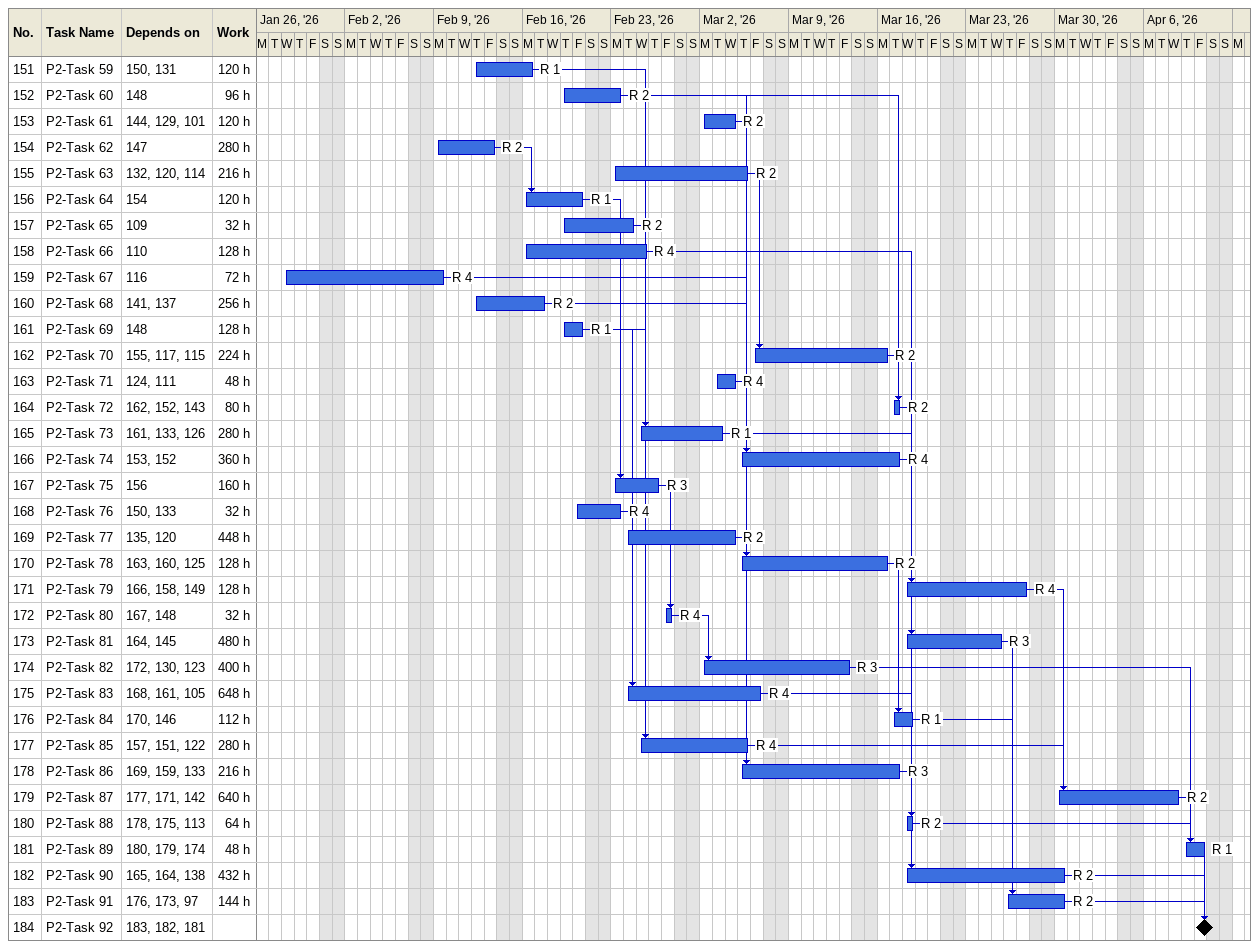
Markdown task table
| ID | Task | Start | Finish | Predecessors | Resources | Work (h) |
|---|---|---|---|---|---|---|
| 151 | P2-Task 59 | 2026-02-12 | 2026-02-16 | 150, 131 | R 1 | 120 |
| 152 | P2-Task 60 | 2026-02-19 | 2026-02-23 | 148 | R 2 | 96 |
| 153 | P2-Task 61 | 2026-03-02 | 2026-03-04 | 144, 129, 101 | R 2 | 120 |
| 154 | P2-Task 62 | 2026-02-09 | 2026-02-13 | 147 | R 2 | 280 |
| 155 | P2-Task 63 | 2026-02-23 | 2026-03-05 | 132, 120, 114 | R 2 | 216 |
| 156 | P2-Task 64 | 2026-02-16 | 2026-02-20 | 154 | R 1 | 120 |
| 157 | P2-Task 65 | 2026-02-19 | 2026-02-24 | 109 | R 2 | 32 |
| 158 | P2-Task 66 | 2026-02-16 | 2026-02-25 | 110 | R 4 | 128 |
| 159 | P2-Task 67 | 2026-01-28 | 2026-02-09 | 116 | R 4 | 72 |
| 160 | P2-Task 68 | 2026-02-12 | 2026-02-17 | 141, 137 | R 2 | 256 |
| 161 | P2-Task 69 | 2026-02-19 | 2026-02-20 | 148 | R 1 | 128 |
| 162 | P2-Task 70 | 2026-03-06 | 2026-03-16 | 155, 117, 115 | R 2 | 224 |
| 163 | P2-Task 71 | 2026-03-03 | 2026-03-04 | 124, 111 | R 4 | 48 |
| 164 | P2-Task 72 | 2026-03-17 | 2026-03-17 | 162, 152, 143 | R 2 | 80 |
| 165 | P2-Task 73 | 2026-02-25 | 2026-03-03 | 161, 133, 126 | R 1 | 280 |
| 166 | P2-Task 74 | 2026-03-05 | 2026-03-17 | 153, 152 | R 4 | 360 |
| 167 | P2-Task 75 | 2026-02-23 | 2026-02-26 | 156 | R 3 | 160 |
| 168 | P2-Task 76 | 2026-02-20 | 2026-02-23 | 150, 133 | R 4 | 32 |
| 169 | P2-Task 77 | 2026-02-24 | 2026-03-04 | 135, 120 | R 2 | 448 |
| 170 | P2-Task 78 | 2026-03-05 | 2026-03-16 | 163, 160, 125 | R 2 | 128 |
| 171 | P2-Task 79 | 2026-03-18 | 2026-03-27 | 166, 158, 149 | R 4 | 128 |
| 172 | P2-Task 80 | 2026-02-27 | 2026-02-27 | 167, 148 | R 4 | 32 |
| 173 | P2-Task 81 | 2026-03-18 | 2026-03-25 | 164, 145 | R 3 | 480 |
| 174 | P2-Task 82 | 2026-03-02 | 2026-03-13 | 172, 130, 123 | R 3 | 400 |
| 175 | P2-Task 83 | 2026-02-24 | 2026-03-06 | 168, 161, 105 | R 4 | 648 |
| 176 | P2-Task 84 | 2026-03-17 | 2026-03-18 | 170, 146 | R 1 | 112 |
| 177 | P2-Task 85 | 2026-02-25 | 2026-03-05 | 157, 151, 122 | R 4 | 280 |
| 178 | P2-Task 86 | 2026-03-05 | 2026-03-17 | 169, 159, 133 | R 3 | 216 |
| 179 | P2-Task 87 | 2026-03-30 | 2026-04-08 | 177, 171, 142 | R 2 | 640 |
| 180 | P2-Task 88 | 2026-03-18 | 2026-03-18 | 178, 175, 113 | R 2 | 64 |
| 181 | P2-Task 89 | 2026-04-09 | 2026-04-10 | 180, 179, 174 | R 1 | 48 |
| 182 | P2-Task 90 | 2026-03-18 | 2026-03-30 | 165, 164, 138 | R 2 | 432 |
| 183 | P2-Task 91 | 2026-03-26 | 2026-03-30 | 176, 173, 97 | R 2 | 144 |
| 184 | P2-Task 92 (milestone) | 2026-04-10 | 2026-04-10 | 183, 182, 181 |  |  |
